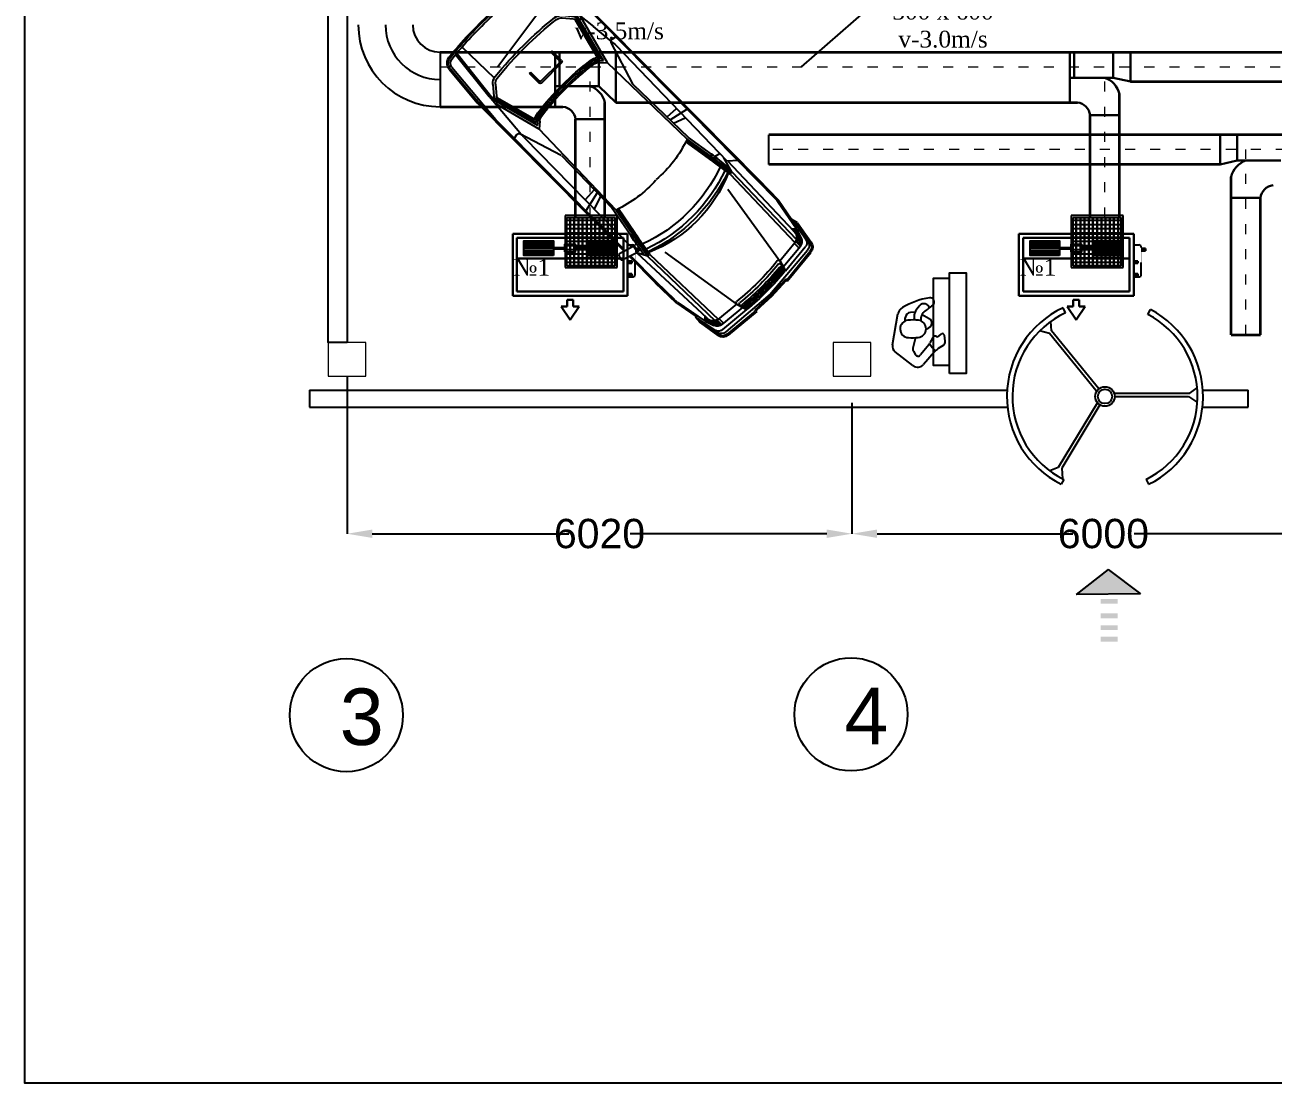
# Model space of a CAD drawing. Header units: inches. Extents: x 23 to 100097, y 11 to 104145.
# Drawn here: x 37146 to 52032, y 669 to 13290 of the extents above; entities that cross this region are included whole.
import ezdxf

# ---------------------------------------------------------------- set-up
doc = ezdxf.new("R2010")
doc.units = ezdxf.units.IN
doc.header["$MEASUREMENT"] = 0
doc.linetypes.add('ACAD_ISO03W100', pattern=[30, 12, -18])
for name, color, linetype, lineweight in [('DIM', 8, 'Continuous', 13), ('Divar', 7, 'Continuous', 25), ('fancoil sistemi', 80, 'Continuous', 30), ('PENCERE', 7, 'Continuous', 9), ('RAZMER', 7, 'Continuous', 9), ('SL3', 10, 'Continuous', 20), ('T-DİFÜZÖR', 7, 'Continuous', 0)]:
    doc.layers.add(name, color=color, linetype=linetype, lineweight=lineweight)
for name, color, linetype in [('DK_MAQUINAS', 7, 'Continuous'), ('noqte', 1, 'Continuous'), ('PƏNCƏRƏ', 5, 'Continuous'), ('TEKST', 7, 'Continuous'), ('VRV MUSA', 5, 'Continuous'), ('VZ', 8, 'Continuous')]:
    doc.layers.add(name, color=color, linetype=linetype)
doc.styles.get("Standard").update_dxf_attribs({"font": 'arial.ttf'})
doc.styles.add('Times Latin', font='')
doc.styles.get('Times Latin').set_extended_font_data('Times Latin')
doc.dimstyles.get("Standard").update_dxf_attribs({"dimtxt": 0.18, "dimasz": 0.18, "dimexe": 0.18, "dimexo": 0.0625, "dimgap": 0.09, "dimtad": 0, "dimtih": 1, "dimtoh": 1, "dimdec": 4, "dimzin": 0, "dimdsep": 46, "dimtxsty": 'Standard', "dimcen": 0.09, "dimadec": 0, "dimazin": 0, "dimtfac": 1, "dimtdec": 4, "dimtofl": 0, "dimtmove": 0, "dimatfit": 3, "dimfxl": 1, "dimtolj": 1, "dimtzin": 0, "dimarcsym": 0})

# ---------------------------------------------------------------- blocks, each defined once
blk = doc.blocks.new('A$C30807CB4')
at = {"layer": 'T-DİFÜZÖR', "lineweight": 25}
for p, q in [((-31, 0), (-31, 62)), ((-31, 62), (31, 62)), ((-28.8, 59.8), (-28.8, 2.2)), ((28.8, 59.8), (-28.8, 59.8)), ((28.8, 2.2), (28.8, 59.8)), ((31, 62), (31, 0)), ((31, 0), (-31, 0)), ((28.8, 2.2), (-28.8, 2.2))]:
    blk.add_line(p, q, dxfattribs=at)
at = {"layer": 'T-DİFÜZÖR', "color": 3, "lineweight": 25}
for p, q in [((28.8, 59.8), (-28.8, 59.8)), ((-25, 2.2), (-25, 59.8)), ((-20, 2.2), (-20, 59.8)), ((-15, 2.2), (-15, 59.8)), ((-10, 2.2), (-10, 59.8)), ((-5, 2.2), (-5, 59.8)), ((0, 2.2), (0, 59.8)), ((5, 2.2), (5, 59.8)), ((10, 2.2), (10, 59.8)), ((15, 2.2), (15, 59.8)), ((20, 2.2), (20, 59.8)), ((25, 2.2), (25, 59.8)), ((-28.8, 56), (28.8, 56)), ((28.8, 56), (-28.8, 56)), ((-28.8, 51), (28.8, 51)), ((28.8, 51), (-28.8, 51)), ((-28.8, 46), (28.8, 46)), ((28.8, 46), (-28.8, 46)), ((-28.8, 41), (28.8, 41)), ((28.8, 41), (-28.8, 41)), ((-28.8, 36), (28.8, 36)), ((28.8, 36), (-28.8, 36)), ((-28.8, 31), (28.8, 31)), ((28.8, 31), (-28.8, 31)), ((-28.8, 26), (28.8, 26)), ((28.8, 26), (-28.8, 26)), ((-28.8, 21), (28.8, 21)), ((28.8, 21), (-28.8, 21)), ((-28.8, 16), (28.8, 16)), ((28.8, 16), (-28.8, 16)), ((-28.8, 11), (28.8, 11)), ((28.8, 11), (-28.8, 11)), ((-28.8, 6), (28.8, 6)), ((28.8, 6), (-28.8, 6))]:
    blk.add_line(p, q, dxfattribs=at)
blk = doc.blocks.new('sadadaaaaaaaaaa')
at = {"color": 1}
for p, q in [((100396, -134465), (100044, -134465)), ((100396, -134465), (100044, -134465)), ((100396, -134478), (100044, -134478)), ((100396, -134478), (100044, -134478)), ((100396, -134495), (100044, -134495)), ((100396, -134495), (100044, -134495)), ((100396, -134517), (100044, -134517)), ((100396, -134517), (100044, -134517)), ((100396, -134542), (100044, -134542)), ((100396, -134542), (100044, -134542)), ((100396, -134568), (100044, -134568)), ((100396, -134568), (100044, -134568)), ((100396, -134536), (100530, -134536)), ((100396, -134536), (100530, -134536)), ((100396, -134549), (100530, -134549)), ((100396, -134549), (100530, -134549)), ((100794, -134536), (100660, -134536)), ((100794, -134536), (100660, -134536)), ((100794, -134549), (100660, -134549)), ((100794, -134549), (100660, -134549)), ((100794, -134465), (101146, -134465)), ((100794, -134465), (101146, -134465)), ((100794, -134478), (101146, -134478)), ((100794, -134478), (101146, -134478)), ((100794, -134495), (101146, -134495)), ((100794, -134495), (101146, -134495)), ((100794, -134517), (101146, -134517)), ((100794, -134517), (101146, -134517)), ((100794, -134542), (101146, -134542)), ((100794, -134542), (101146, -134542)), ((100794, -134568), (101146, -134568)), ((100794, -134568), (101146, -134568)), ((100396, -134590), (100044, -134590)), ((100396, -134590), (100044, -134590)), ((100396, -134607), (100044, -134607)), ((100396, -134607), (100044, -134607)), ((100396, -134620), (100044, -134620)), ((100396, -134620), (100044, -134620)), ((100794, -134590), (101146, -134590)), ((100794, -134590), (101146, -134590)), ((100794, -134607), (101146, -134607)), ((100794, -134607), (101146, -134607)), ((100794, -134620), (101146, -134620)), ((100794, -134620), (101146, -134620))]:
    blk.add_line(p, q, dxfattribs=at)
at = {"color": 4}
for p, q in [((101280, -134504), (101340, -134504)), ((101370, -134856), (101370, -134714)), ((101280, -134886), (101340, -134886))]:
    blk.add_line(p, q, dxfattribs=at)
at = {"color": 1}
for points in [[(100396, -134629), (100044, -134629), (100044, -134456), (100396, -134456)], [(100396, -134629), (100044, -134629), (100044, -134456), (100396, -134456)], [(100530, -134586), (100660, -134586), (100660, -134499), (100530, -134499)], [(100530, -134586), (100660, -134586), (100660, -134499), (100530, -134499)], [(100794, -134629), (101146, -134629), (101146, -134456), (100794, -134456)], [(100794, -134629), (101146, -134629), (101146, -134456), (100794, -134456)]]:
    blk.add_lwpolyline(points, close=True, dxfattribs=at)
at = {"color": 4}
for centre, start, end in [((101340, -134534), 0, 90), ((101340, -134856), 270, 0)]:
    blk.add_arc(centre, 30, start, end, dxfattribs=at)
at = {"layer": 'DK_MAQUINAS', "lineweight": 30}
for p, q in [((100560, -135238), (100560, -135160)), ((100560, -135160), (100630, -135160)), ((100630, -135238), (100630, -135160)), ((100595, -135398), (100487, -135238)), ((100487, -135238), (100560, -135238)), ((100595, -135398), (100703, -135238)), ((100703, -135238), (100630, -135238))]:
    blk.add_line(p, q, dxfattribs=at)
at = {"layer": 'fancoil sistemi', "color": 3, "lineweight": 30}
for p, q in [((101280, -134370), (99910, -134370)), ((99910, -134370), (99910, -135110)), ((101230, -134420), (99960, -134420)), ((99960, -134420), (99960, -135060)), ((101230, -135060), (101230, -134420)), ((101280, -135110), (101280, -134370)), ((101230, -134665), (99960, -134665)), ((99910, -135110), (101280, -135110)), ((99960, -135060), (101230, -135060))]:
    blk.add_line(p, q, dxfattribs=at)
at = {"layer": 'noqte', "color": 4, "lineweight": 30}
for p, q in [((101370, -134548), (101420, -134548)), ((101420, -134548), (101420, -134572)), ((101370, -134572), (101420, -134572))]:
    blk.add_line(p, q, dxfattribs=at)
at = {"layer": 'noqte', "lineweight": 30}
for p, q in [((101280, -134698), (101330, -134698)), ((101330, -134698), (101330, -134722)), ((101280, -134722), (101330, -134722)), ((101280, -134848), (101330, -134848)), ((101330, -134848), (101330, -134872)), ((101280, -134872), (101330, -134872))]:
    blk.add_line(p, q, dxfattribs=at)
at = {"layer": 'noqte', "color": 4, "const_width": 5}
for points in [[(101370, -134504), (101280, -134504)], [(101280, -134886), (101370, -134886), (101370, -134504)]]:
    blk.add_lwpolyline(points, dxfattribs=at)
blk = doc.blocks.new('Z2')
at = {"layer": 'VZ', "linetype": 'Continuous'}
for p, q in [((828.4, 15.6), (822.9, 13.1)), ((523.9, 0), (575.9, 4.6)), ((524, -1.5), (576, 3.1)), ((524.3, -4), (605.6, 3.3)), ((575.9, 4.6), (822.9, 5.9)), ((576, 3.1), (822.9, 4.4)), ((636, -1.4), (637.1, 3.7)), ((753, -20.6), (758.7, 4.1)), ((828.5, -5.5), (822.9, 13.1)), ((836.9, -3.5), (831.2, 14.4)), ((833.8, 6), (877.9, 6.2)), ((833.8, 4.5), (877.9, 4.7)), ((877.8, 6.4), (911.9, 5.7)), ((877.8, 4.9), (907.4, 4.3)), ((911.9, 5.7), (939.5, 0.5)), ((913.5, 3.9), (952.2, -3.4)), ((949.1, 2.2), (935.3, -0.2)), ((969.2, -4.6), (941, 0.9)), ((972, -4.3), (941.8, 1)), ((945, 1.5), (974.8, -3.6)), ((949.8, 2.2), (975.1, -2.1)), ((516.7, -19.9), (588.1, -11.8)), ((516.8, -17.9), (580.4, -10.7)), ((573.5, -24), (588.1, -11.8)), ((637.2, -6.1), (580.5, -10.7)), ((642.5, -28.5), (587.4, -14)), ((646, -27.2), (588, -11.9)), ((650.5, -25.3), (591.6, -9.8)), ((593.8, -10.4), (591.9, -13)), ((691.1, -21.9), (638, -4.9)), ((644.8, -5.6), (827.7, -3.7)), ((747.9, -20.7), (748.9, -4.5)), ((758.4, -20.5), (764.4, -4.3)), ((828.5, -5.5), (829, -10.5)), ((836.9, -3.5), (950.5, -7.5)), ((848.7, -9.6), (836.9, -3.5)), ((849, -9.6), (849.3, -13.1)), ((849, -9.6), (960.4, -12.3)), ((849.3, -13.1), (961.5, -15.9)), ((951.6, -3.3), (947.9, -7.5)), ((952.2, -3.4), (963.4, -7.1)), ((969.3, -14.3), (961.2, -14.3)), ((972.2, -46.4), (969.4, -14.6)), ((977.4, -47.9), (974, -10.9)), ((984.4, -80.8), (978.8, -11.8)), ((986.2, -54), (981.8, -11.2)), ((987.8, -55), (983.3, -11)), ((515.8, -29.7), (569.3, -30.6)), ((575.5, -26.3), (586.4, -17.1)), ((638.7, -29.7), (589.1, -16.5)), ((644.1, -32.5), (650.5, -25.3)), ((783.5, -22.1), (650.3, -25.5)), ((779.1, -20.1), (691.8, -21.9)), ((966.1, -44.6), (860.4, -27.7)), ((964.5, -44.2), (961.5, -15.4)), ((969.5, -17.3), (961.5, -17.3)), ((966.1, -44.6), (977.4, -47.9)), ((968.2, -46.2), (977.4, -47.9)), ((971.5, -47.9), (977.4, -47.9)), ((986.2, -54), (984.7, -54.5)), ((985.9, -80.9), (984.7, -54.5)), ((987.8, -55), (986.3, -55.5)), ((987.4, -80.8), (986.3, -55.5)), ((595.4, -64.1), (595.4, -66.1)), ((611.4, -64.1), (595.4, -64.1)), ((610.4, -66.1), (595.4, -66.1)), ((611.4, -99), (611.4, -67.1)), ((613.4, -100), (613.4, -66.1)), ((984.4, -80.6), (978.8, -149.6)), ((985.9, -80.6), (984.7, -106.9)), ((987.4, -80.6), (986.3, -105.9)), ((595.4, -100), (595.4, -102)), ((610.4, -100), (595.4, -100)), ((611.4, -102), (595.4, -102)), ((966.1, -116.8), (860.4, -133.7)), ((964.5, -117.2), (961.5, -146)), ((964.7, -117.2), (977.5, -113.5)), ((968.2, -115.3), (977.5, -113.5)), ((972.2, -115), (969.4, -146.8)), ((971.6, -113.5), (977.5, -113.5)), ((977.4, -113.5), (974, -150.5)), ((986.2, -107.5), (981.8, -150.3)), ((987.8, -106.4), (983.3, -150.4)), ((986.2, -107.5), (984.7, -106.9)), ((987.8, -106.4), (986.3, -105.9)), ((645.2, -132.6), (651.8, -138.9)), ((516.3, -135.7), (569.9, -134.6)), ((517.2, -145.3), (588.1, -153.4)), ((517.4, -147.4), (609.5, -157.8)), ((574, -141), (588, -152.6)), ((576, -138.7), (586.4, -147.4)), ((642.9, -135.9), (587.4, -150.5)), ((646.8, -137.2), (588, -152.6)), ((639.1, -134.8), (589.1, -148)), ((651.8, -138.9), (589.4, -155.4)), ((691.1, -142.4), (638, -159.3)), ((783.5, -141.8), (651.8, -138.9)), ((783.4, -144.3), (691.8, -142.3)), ((747.9, -143.5), (748.8, -158.6)), ((753, -143.7), (758.5, -167.5)), ((758.4, -143.7), (763.7, -158)), ((849, -151.9), (849.3, -148.4)), ((849.3, -148.4), (961.5, -145.5)), ((969.3, -147.1), (961.2, -147.1)), ((969.5, -144.1), (961.7, -144.1)), ((524.9, -161.3), (605.6, -168.5)), ((593.8, -154.2), (591.9, -151.6)), ((637.2, -160.3), (609.5, -157.8)), ((636, -162.8), (637.1, -168)), ((644.8, -160.8), (835.4, -156.9)), ((821.4, -150.3), (823.3, -157)), ((849, -151.9), (830.2, -157)), ((835.9, -157.3), (950.5, -153.9)), ((835.9, -157.3), (843.9, -166.8)), ((849, -151.9), (960.4, -149.1)), ((911.9, -167.2), (939.1, -162.1)), ((913.5, -165.4), (951.4, -158.2)), ((947.4, -164.1), (937.6, -161.7)), ((969.2, -156.8), (939.9, -162.3)), ((972, -157.1), (941, -162.5)), ((945, -162.9), (974.8, -157.8)), ((947.4, -164.1), (975.1, -159.3)), ((951.7, -158.2), (947.9, -153.9)), ((951.7, -158.2), (963.4, -154.3)), ((524.6, -165.3), (576.2, -169.9)), ((524.7, -163.8), (576.2, -168.4)), ((576.2, -168.4), (877.8, -166.4)), ((576.2, -169.9), (877.8, -167.9)), ((877.8, -166.4), (907.4, -165.8)), ((877.8, -167.9), (911.9, -167.2))]:
    blk.add_line(p, q, dxfattribs=at)
for points in [[(845.1, -7.7), (826.7, -10.9, 0.02434), (817.2, -12.9), (777.4, -20.1)], [(848.7, -9.6), (827.2, -13.3, 0.024621), (817.7, -15.4), (783.9, -21.5)], [(849, -11.1), (827.4, -14.8, 0.024794), (818, -16.8), (784.2, -22.9)], [(849.3, -13.1), (827.7, -16.8, 0.025032), (818.5, -18.8), (784.6, -24.9)], [(844.9, -152.8), (826.2, -150.9, -0.024572), (816.6, -149.5), (783.1, -144.2)], [(848.7, -151.9), (826.5, -148.5, -0.024884), (817, -147), (783.5, -141.8)], [(849, -150.4), (826.7, -147, -0.025062), (817.4, -145.5), (783.7, -140.3)], [(849.3, -148.4), (827.1, -145, -0.025305), (817.8, -143.6), (784.1, -138.3)]]:
    blk.add_lwpolyline(points, format="xyb", dxfattribs=at)
for centre, radius, start, end in [((829.3, 13.8), 2, 16.032, 116.277), ((558.3, 1.1), 2, 90.2925, 95.1346), ((578.6, -51.8), 55, 90.2889, 95.4112), ((909.1, -15.6), 20, 77.2438, 94.9716), ((944.2, -6.9), 8.44, 84.6853, 116.2825), ((949.4, 0.2), 2, 80.3061, 100.0791), ((1012.5, -62.1), 501.6, 174.0706, 182.2377), ((1012.5, -62.1), 500.1, 174.0706, 182.2377), ((525, -11.5), 11.5, 95.4112, 174.0706), ((1012.5, -62.1), 497.6, 174.0706, 182.2377), ((525, -11.5), 10, 95.4112, 174.0706), ((525, -11.5), 7.5, 95.4112, 174.0706), ((580.7, -12.7), 2, 94.625, 96.4592), ((586.7, -16.9), 3, 76.0967, 129.9507), ((638.9, -2.1), 3, 167.0338, 252.3493), ((644.8, -60.6), 55, 90, 97.9529), ((830.2, 6), 11.6, 261.5554, 305.2242), ((655.1, -81), 198.2, 340.4023, 19.6505), ((655.1, -81), 202.2, 340.9682, 19.1667), ((695.3, -80.9), 165.6, 336.1851, 23.923), ((951.9, -17.2), 11.3, 15.0152, 105.7793), ((951.9, -17.2), 12.8, 13.2147, 96.3236), ((951.9, -17.2), 9.75, 10.7219, 98.212), ((951.9, -17.2), 14.3, 11.8026, 49.5918), ((959.2, -16.5), 10.3, 10.4215, 65.8314), ((951.9, -17.2), 15.8, 10.7219, 37.612), ((967.9, -10.6), 6.08, 357.1545, 77.5566), ((970.8, -12.2), 8, 2.5736, 81.6508), ((973.8, -11.5), 8, 2.5736, 82.7107), ((973.8, -11.5), 9.5, 2.5736, 82.7107), ((581.9, -34), 13, 129.9507, 173.8206), ((581.9, -34), 10, 129.9507, 173.8206), ((588.4, -19.4), 3, 76.0967, 129.9507), ((653.2, -40.4), 18, 143.3281, 172.4395), ((653.2, -40.4), 16, 132.0141, 172.4395), ((664.2, -45.5), 25.9, 134.8375, 164.4219), ((637.2, -72.7), 154.8, 356.9565, 19.0751), ((657, -81.4), 189.2, 339.9422, 20.2582), ((1011.8, -80.5), 445.4, 173.8206, 186.7174), ((1011.8, -80.5), 442.4, 173.8206, 186.7174), ((958.1, -80.9), 325.6, 172.4395, 188.0453), ((958.1, -80.9), 323.6, 172.4395, 188.0453), ((958.1, -80.9), 321.6, 172.4395, 188.0453), ((958.1, -80.9), 319.6, 172.4395, 188.0453), ((653.2, -40.4), 12, 138.8164, 172.4395), ((965, -47.5), 3.09, 69.077, 157.9724), ((659.1, -80.9), 305, 353.5548, 6.5029), ((967.8, -48.1), 2, 79.0445, 185.4473), ((661.4, -81), 306.2, 353.9797, 6.125), ((971.5, -49.9), 2, 90, 185.0901), ((663.8, -81.1), 307.3, 354.3657, 5.7863), ((661.6, -81), 311.5, 354.0147, 6.0882), ((661.8, -81), 313.3, 354.0493, 6.0566), ((662, -81), 315.1, 354.0853, 6.0242), ((662.2, -81), 316.9, 354.1227, 5.9905), ((610.4, -67.1), 1, 0, 90), ((611.4, -66.1), 2, 0, 90), ((1012.3, -98.4), 501.4, 178.16, 186.4994), ((1012.3, -98.4), 499.9, 178.16, 186.4994), ((1012.3, -98.4), 497.4, 178.16, 186.4994), ((653.8, -93.8), 138.2, 339.7199, 5.1523), ((610.4, -99), 1, 270, 0), ((611.4, -100), 2, 270, 0), ((964.1, -115.3), 2, 173.5584, 286.3174), ((967.9, -113.3), 2, 173.9605, 280.9231), ((971.6, -111.5), 2, 174.3233, 270), ((582.3, -131), 13, 187.5169, 230.3838), ((582.3, -131), 10, 187.5169, 230.3838), ((653.5, -124), 18, 188.0453, 216.9703), ((653.5, -124), 16, 188.0453, 228.36), ((659.8, -121.1), 20.8, 193.4839, 231.0333), ((653.5, -124), 12, 188.0453, 226.0174), ((588.4, -145.1), 3, 230.0493, 283.9033), ((691.8, -144.3), 2, 88.7735, 107.6507), ((697.6, -144.4), 2, 88.7735, 107.6507), ((951.9, -144.2), 11.3, 254.2207, 344.9848), ((951.9, -144.2), 9.75, 261.788, 349.2781), ((951.9, -144.2), 12.8, 263.6764, 346.7853), ((951.9, -144.2), 14.3, 310.4082, 348.1974), ((959.2, -144.9), 10.3, 294.1686, 349.5785), ((951.9, -144.2), 15.8, 322.388, 349.2781), ((525.6, -153.8), 11.5, 186.4994, 264.5888), ((525.6, -153.8), 10, 186.4994, 264.5888), ((525.6, -153.8), 7.5, 186.4994, 264.5888), ((586.7, -147.6), 3, 230.0493, 283.9033), ((588.9, -153.4), 2, 263.5408, 284.7562), ((609.7, -155.8), 2, 263.5408, 264.9127), ((638.9, -162.2), 3, 107.6507, 192.9662), ((644.8, -105.8), 55, 262.0471, 270), ((944, -149.2), 13.7, 249.4556, 274.2003), ((967.9, -150.8), 6.08, 282.4434, 2.8455), ((970.8, -149.2), 8, 278.3492, 357.4264), ((973.8, -149.9), 8, 277.2893, 357.4264), ((973.8, -149.9), 9.5, 277.2893, 357.4264), ((560.7, -166.5), 2, 264.8691, 270.3824), ((578.6, -113.4), 55, 264.5888, 269.7111), ((909.1, -145.9), 20, 265.0284, 282.7562)]:
    blk.add_arc(centre, radius, start, end, dxfattribs=at)
blk = doc.blocks.new('*D27')
at = {"layer": 'Defpoints', "color": 0, "transparency": 16777216}
for p in [(92413, -119293), (98433, -119612), (98433, -121174)]:
    blk.add_point(p, dxfattribs=at)
at = {"layer": 'RAZMER', "color": 0, "lineweight": -2, "transparency": 16777216}
for p, q in [((92413, -119293), (92413, -121174)), ((98433, -119612), (98433, -121174)), ((92713, -121174), (95058, -121174)), ((98133, -121174), (95788, -121174))]:
    blk.add_line(p, q, dxfattribs=at)
at = {"layer": 'RAZMER', "color": 0, "transparency": 16777216}
for points in [[(92713, -121124), (92713, -121224), (92413, -121174)], [(98133, -121124), (98133, -121224), (98433, -121174)]]:
    blk.add_solid(points, dxfattribs=at)
at = {"layer": 'RAZMER', "color": 0, "transparency": 16777216, "insert": (95423, -121174), "char_height": 350, "attachment_point": 5}
blk.add_mtext('\\A1;6020', dxfattribs=at)
blk = doc.blocks.new('*D28')
at = {"layer": 'Defpoints', "color": 0, "transparency": 16777216}
for p in [(98433, -119612), (104433, -119596), (104433, -121174)]:
    blk.add_point(p, dxfattribs=at)
at = {"layer": 'RAZMER', "color": 0, "lineweight": -2, "transparency": 16777216}
for p, q in [((98433, -119612), (98433, -121174)), ((104433, -119596), (104433, -121174)), ((98733, -121174), (101068, -121174)), ((104133, -121174), (101798, -121174))]:
    blk.add_line(p, q, dxfattribs=at)
at = {"layer": 'RAZMER', "color": 0, "transparency": 16777216}
for points in [[(98733, -121124), (98733, -121224), (98433, -121174)], [(104133, -121124), (104133, -121224), (104433, -121174)]]:
    blk.add_solid(points, dxfattribs=at)
at = {"layer": 'RAZMER', "color": 0, "transparency": 16777216, "insert": (101433, -121174), "char_height": 350, "attachment_point": 5}
blk.add_mtext('\\A1;6000', dxfattribs=at)
blk = doc.blocks.new('ddddddddddddddddsss')
at = {"layer": 'VZ'}
h = blk.add_hatch(color=5, dxfattribs=at)
h.dxf.hatch_style = 1
h.paths.add_polyline_path([(101109.40694, -121900.13694), (101876.48054, -121890.54141), (101489.28096, -121602.53374)])
h = blk.add_hatch(color=5, dxfattribs=at)
h.dxf.hatch_style = 1
h.paths.add_polyline_path([(101601.21526, -121953.38225), (101399.39723, -121953.38225), (101400.10475, -122009.94183), (101601.92277, -122009.94183)])
h = blk.add_hatch(color=5, dxfattribs=at)
h.dxf.hatch_style = 1
h.paths.add_polyline_path([(101601.21526, -122124.94536), (101399.39723, -122124.94536), (101400.10475, -122181.50495), (101601.92277, -122181.50495)])
h = blk.add_hatch(color=5, dxfattribs=at)
h.dxf.hatch_style = 1
h.paths.add_polyline_path([(101601.21526, -122265.95579), (101399.39723, -122265.95579), (101400.10475, -122322.51537), (101601.92277, -122322.51537)])
h = blk.add_hatch(color=5, dxfattribs=at)
h.dxf.hatch_style = 1
h.paths.add_polyline_path([(101601.21526, -122403.15721), (101399.39723, -122403.15721), (101400.10475, -122459.7168), (101601.92277, -122459.7168)])
at = {"color": 8, "linetype": 'Continuous'}
for p, q in [((98918.27892, -118921.46298), (98982.36867, -118552.631)), ((99069.07045, -118636.37563), (99069.68115, -118600.272)), ((99188.0379, -118530.1552), (99132.91123, -118533.82639)), ((99257.73427, -118636.94639), (99260.76424, -118590.59724)), ((99269.28104, -118558.55706), (99356.08383, -118608.65962)), ((99317.28846, -118732.67937), (99351.38855, -118716.76615)), ((99193.23818, -118834.47698), (99160.13399, -118960.43216)), ((99349.64338, -118920.5305), (99251.1388, -119041.68704)), ((99398.88862, -118833.49283), (99363.99229, -118898.9261)), ((99452.46978, -118827.9144), (99497.9898, -118791.85775)), ((99522.86844, -118929.05434), (99463.62664, -118966.13273)), ((99546.50926, -118877.4274), (99535.60606, -118806.62474)), ((99160.65543, -119168.72267), (98950.08422, -119004.06373)), ((99165.96609, -118996.74952), (99193.0949, -119038.57251)), ((99413.02614, -119009.78075), (99288.34402, -119155.86761))]:
    blk.add_line(p, q, dxfattribs=at)
for centre in [(98422.73023, -123328.71846), (92402.73023, -123338.71846)]:
    blk.add_circle(centre, 674.48666)
for centre, radius, start, end in [((99092.34721, -118571.74096), 111.6274, 120.337429999, 170.142669999), ((99513.05979, -119290.62378), 944.56913, 99.49875, 120.337429999), ((99458.51797, -118658.82325), 299.52386, 136.37179, 157.99446), ((99292.99702, -118501.04399), 70.84961, 19.1063, 136.37179), ((98059.05443, -116843.18503), 2089.12665, 306.291200001, 309.847599999), ((99365.47204, -118408.55003), 50.23243, 309.847599999, 99.49875), ((99112.57519, -118730.94829), 104.10173, 96.407245, 267.2431), ((99137.41391, -118601.42057), 67.74213, 93.810171, 179.02887), ((99160.74233, -119159.86059), 535.7103, 82.8243, 96.407245), ((99266.16182, -118581.08454), 92.0525, 157.99446, 208.286000001), ((99214.85667, -118730.01346), 102.46736, 275.6328, 82.8243), ((99346.35504, -118596.19446), 85.7722, 126.291200001, 176.25826), ((99325.59152, -118661.48915), 60.99979, 295.020199999, 60.006299999), ((99512.50312, -118810.1832), 23.37587, 8.7528, 128.38289), ((99003.14628, -118936.20883), 86.13657, 170.142669999, 231.976), ((99146.16089, -118033.48195), 802.37637, 267.2431, 275.6328), ((99245.04598, -118835.49167), 134.80471, 320.887999999, 331.927999999), ((99622.32899, -118767.96561), 297.00429, 207.8018, 229.316600001), ((99427.56295, -118848.78596), 32.49643, 39.962100001, 151.92796), ((99495.47422, -118885.28654), 51.63462, 302.041599999, 8.7528), ((99204.13198, -118971.96953), 45.49278, 165.274769999, 212.969699999), ((99223.24898, -119019.01394), 35.94414, 212.969699999, 320.887999999), ((99580.29226, -119152.53699), 219.90338, 122.04161, 139.52016), ((99217.79268, -119095.6534), 92.75506, 231.976, 319.520200001)]:
    blk.add_arc(centre, radius, start, end, dxfattribs=at)
at = {"layer": 'Divar'}
for p, q in [((100980.85675, -118537.65642), (100952.87528, -118478.24727)), ((101963.76374, -118558.39353), (101994.226, -118500.21741)), ((100959.88649, -120525.79447), (100930.65812, -120584.60019)), ((101943.01221, -120525.79447), (101972.24058, -120584.60019)), ((101489.28096, -121602.53374), (101109.40694, -121900.13694)), ((101489.28096, -121602.53374), (101876.48054, -121890.54141)), ((101876.48054, -121890.54141), (101109.40694, -121900.13694))]:
    blk.add_line(p, q, dxfattribs=at)
at = {"layer": 'Divar', "color": 4}
for p, q in [((100789.73674, -118785.46842), (100671.25803, -118755.10527)), ((100724.53473, -118705.33123), (100724.09777, -118704.79419)), ((101347.48578, -119470.97544), (100789.73674, -118785.46842)), ((100814.39353, -118753.81988), (100804.68371, -118641.56851)), ((101377.815, -119446.29868), (100814.39353, -118753.81988)), ((101568.12176, -119497.69977), (102463.39407, -119497.69977)), ((102463.39407, -119497.69977), (102551.01814, -119433.39192)), ((102555.17752, -119497.69977), (102555.86987, -119497.69977)), ((101357.66423, -119616.45904), (100894.9337, -120382.66772)), ((101391.13409, -119636.67224), (100935.78958, -120390.65084)), ((101568.12176, -119536.7997), (102448.74752, -119536.7997)), ((102448.74752, -119536.7997), (102553.53555, -119608.56803)), ((102555.86932, -119535.69544), (102556.56121, -119535.67024)), ((100894.9337, -120382.66772), (100794.38476, -120424.49944)), ((100935.78958, -120390.65084), (100943.02394, -120517.23241)), ((100847.39351, -120461.38677), (100847.03559, -120461.97942)), ((100879.4424, -120481.5498), (100879.06307, -120482.12898))]:
    blk.add_line(p, q, dxfattribs=at)
at = {"layer": 'Divar'}
for points in [[(92412.73023, -118892.64419), (92187.73023, -118892.64419), (92187.73023, -114472.64419), (92412.73023, -114472.64419)], [(99596.98318, -119163.52664), (99596.98318, -118129.6054), (99402.08932, -118129.6054), (99402.08932, -119163.52664)], [(99596.98318, -119261.08556), (99596.98318, -118061.08556), (99796.98318, -118061.08556), (99796.98318, -119261.08556)]]:
    blk.add_lwpolyline(points, close=True, dxfattribs=at)
blk.add_lwpolyline([(91964.42199, -119462.64419), (91964.42199, -119662.64419)], dxfattribs=at)
at = {"layer": 'Divar', "color": 5}
blk.add_lwpolyline([(103158.49446, -119662.64419), (103158.49446, -119462.64419)], dxfattribs=at)
at = {"layer": 'Divar', "color": 4}
blk.add_circle((101451.44935, -119536.7997), 116.67242, dxfattribs=at)
at = {"layer": 'Divar'}
blk.add_circle((101451.44935, -119536.7997), 85.55911, dxfattribs=at)
at = {"layer": 'Divar', "color": 4}
for radius, start, end in [(1170.08947, 115.220252908, 243.571115611), (1104.42052, 115.220252908, 243.571115611), (1104.42052, 296.428884389, 62.36248413), (1170.08947, 296.428884389, 62.36248413)]:
    blk.add_arc((101451.44935, -119536.7997), radius, start, end, dxfattribs=at)
at = {"layer": 'PƏNCƏRƏ'}
for p, q in [((91964.42199, -119462.64419), (91964.42199, -119662.64419)), ((91964.42199, -119662.64419), (100288.14692, -119662.64419)), ((102614.75177, -119662.64419), (103158.49446, -119662.64419))]:
    blk.add_line(p, q, dxfattribs=at)
for points in [[(91964.42199, -119462.64419), (100283.71208, -119462.64419)], [(102619.18661, -119462.64419), (103158.49446, -119462.64419)], [(91964.42199, -119662.64419), (100288.14692, -119662.64419)], [(102614.75177, -119662.64419), (103158.49446, -119662.64419)]]:
    blk.add_lwpolyline(points, dxfattribs=at)
at = {"layer": 'SL3'}
for points in [[(92187.73023, -119292.64419), (92637.73023, -119292.64419), (92637.73023, -118892.64419), (92187.73023, -118892.64419)], [(98207.73023, -119292.64419), (98657.73023, -119292.64419), (98657.73023, -118892.64419), (98207.73023, -118892.64419)]]:
    blk.add_lwpolyline(points, close=True, dxfattribs=at)
at = {"layer": 'DIM', "xscale": -10, "yscale": 10, "zscale": 10, "rotation": 135.0000000000002}
blk.add_blockref('Z2', (89925.433, -111928.64035), dxfattribs=at)
at = {"char_height": 674.48666, "attachment_point": 1}
for s, insert in [('3', (92324.89796, -123019.91818)), ('4', (98344.89796, -123009.91818))]:
    blk.add_mtext_dynamic_manual_height_columns(s, width=30.1848245, gutter_width=12.5, heights=[0], dxfattribs=dict(at, insert=insert))
at = {"layer": 'RAZMER'}
for base, p1, p2, picture, middle in [((98432.73023, -121173.69985), (92412.73023, -119292.64419), (98432.73023, -119611.94387), '*D27', (95422.73023, -121173.69985)), ((104432.73023, -121173.69985), (98432.73023, -119611.94387), (104432.73023, -119595.79658), '*D28', (101432.73023, -121173.69985))]:
    dim = blk.add_linear_dim(base=base, p1=p1, p2=p2, dimstyle='Standard', override={"dimtxsty": 'Standard'}, dxfattribs=at)
    dim.commit()
    dim.dimension.update_dxf_attribs({"geometry": picture, "text_midpoint": middle})

msp = doc.modelspace()

# ---------------------------------------------------------------- linework, layer by layer
at = {"color": 3, "ltscale": 500}
for p, q in [((42096.1, 12965), (42096.1, 12315)), ((46019.6, 11627.5), (46019.6, 11977.5))]:
    msp.add_line(p, q, dxfattribs=at)
at = {"color": 3, "lineweight": 30}
for p, q in [((43469.6, 12965), (43469.6, 12315)), ((43521.9, 12560.6), (43521.9, 12965)), ((43989, 12965), (43989, 12560.6)), ((44193.4, 12965), (44193.4, 12365)), ((49606.5, 12965), (49606.5, 12365)), ((49658.9, 12660.6), (49658.9, 12965)), ((50126, 12965), (50126, 12660.6)), ((50330.4, 12965), (50330.4, 12615)), ((50126, 12660.6), (49606.5, 12660.6)), ((50330.4, 12615), (50126, 12660.6)), ((43989, 12560.6), (43469.6, 12560.6)), ((44193.4, 12365), (43989, 12560.6)), ((50198.9, 12215), (49848.9, 12215)), ((44061.9, 12165), (43711.9, 12165))]:
    msp.add_line(p, q, dxfattribs=at)
at = {"color": 5, "lineweight": 30}
for p, q in [((51400.2, 11977.5), (51400.2, 11627.5)), ((51604.5, 11977.5), (51604.5, 11673.1)), ((51400.2, 11627.5), (51604.5, 11673.1)), ((51604.5, 11673.1), (52124, 11673.1)), ((51531.6, 11227.5), (51881.6, 11227.5))]:
    msp.add_line(p, q, dxfattribs=at)
msp.add_lwpolyline([(37145.6, 41559.2), (67755.4, 41559.2), (67755.4, 669), (37145.6, 669)], close=True)
at = {"color": 3, "ltscale": 500}
for radius in [975, 650, 325]:
    msp.add_arc((42096.1, 13290), radius, 180, 270, dxfattribs=at)
at = {"color": 3, "lineweight": 30}
for centre, radius, start, end in [((49935.6, 12405), 270.2, 12.89273, 71.16767), ((43798.6, 12305), 270.2, 12.89273, 71.16767), ((49681, 12197.1), 168.9, 6.09393, 83.90607), ((43544, 12147.1), 168.9, 6.09393, 83.90607)]:
    msp.add_arc(centre, radius, start, end, dxfattribs=at)
at = {"color": 5, "lineweight": 30}
for centre, radius, start, end in [((51794.9, 11417.4), 270.2, 108.83233, 167.10727), ((52049.5, 11209.6), 168.9, 96.09393, 173.90607)]:
    msp.add_arc(centre, radius, start, end, dxfattribs=at)
at = {"layer": 'Divar'}
for p, q in [((43466.8, 13703.1), (42784.7, 12790)), ((47332, 13604.7), (46403.7, 12790)), ((43711.9, 10994.6), (44061.9, 10994.6)), ((43811.9, 10994.6), (44061.9, 10994.6)), ((49848.9, 10994.6), (50098.9, 10994.6))]:
    msp.add_line(p, q, dxfattribs=at)
at = {"layer": 'TEKST', "color": 3, "lineweight": 35, "ltscale": 0.95}
for p, q in [((42096.1, 12965), (55483.9, 12965)), ((50330.4, 12615), (55483.9, 12615)), ((44061.9, 10994.6), (44061.9, 12365.2)), ((44193.4, 12365), (49698.9, 12365)), ((50198.9, 10994.6), (50198.9, 12465.2)), ((42096.1, 12315), (43561.9, 12315)), ((49848.9, 10994.6), (49848.9, 12215)), ((43711.9, 10994.6), (43711.9, 12165))]:
    msp.add_line(p, q, dxfattribs=at)
at = {"layer": 'TEKST', "color": 3, "linetype": 'ACAD_ISO03W100', "lineweight": 9, "ltscale": 10}
for p, q in [((42096.1, 12790), (55483.9, 12790)), ((43886.9, 10994.6), (43886.9, 12790)), ((50023.9, 10994.6), (50023.9, 12790))]:
    msp.add_line(p, q, dxfattribs=at)
at = {"layer": 'TEKST', "color": 5, "lineweight": 35, "ltscale": 0.95}
for p, q in [((57586.8, 11977.5), (46019.6, 11977.5)), ((51400.2, 11627.5), (46019.6, 11627.5)), ((51531.6, 9594.8), (51531.6, 11477.7)), ((51881.6, 9594.8), (51881.6, 11227.5)), ((51531.6, 9594.8), (51881.6, 9594.8))]:
    msp.add_line(p, q, dxfattribs=at)
at = {"layer": 'TEKST', "color": 5, "linetype": 'ACAD_ISO03W100', "lineweight": 9, "ltscale": 10}
for p, q in [((57586.8, 11802.5), (46019.6, 11802.5)), ((51706.6, 9594.8), (51706.6, 11802.5))]:
    msp.add_line(p, q, dxfattribs=at)

# ---------------------------------------------------------------- block references
at = {"layer": 'Divar'}
for name, p in [('ddddddddddddddddsss', (-51424.5, 128395.3)), ('sadadaaaaaaaaaa', (-56947.4, 145169.7)), ('sadadaaaaaaaaaa', (-50910.4, 145169.7))]:
    msp.add_blockref(name, p, dxfattribs=at)
at = {"layer": 'VRV MUSA', "color": 1, "xscale": -10, "yscale": 10, "zscale": 10, "rotation": 90}
for p in [(44207.1, 10706.6), (50244.1, 10706.6)]:
    msp.add_blockref('A$C30807CB4', p, dxfattribs=at)

# ---------------------------------------------------------------- texts
at = {"layer": 'PENCERE', "char_height": 200, "attachment_point": 3, "style": 'Times Latin'}
for insert in [(43410.2, 10499.9), (49447.2, 10499.9)]:
    msp.add_mtext_dynamic_manual_height_columns('{\\C0;№1}', width=377.02, gutter_width=12.5, heights=[0], dxfattribs=dict(at, insert=insert))
at = {"layer": 'VRV MUSA', "color": 0, "lineweight": 9, "ltscale": 150, "char_height": 200, "width": 1527.005, "attachment_point": 3, "style": 'Times Latin'}
for s, insert in [('\\pxqc;L=2880m{\\fTimes New Roman|b0|i0|c238|p18;³}/h\\P350 x 650\\Pv-3.5m/s\\P ', (44997, 13986.2)), ('\\pxqc;L=1920m{\\fTimes New Roman|b0|i0|c238|p18;³}/h\\P300 x 600\\Pv-3.0m/s\\P ', (48859, 13887.8))]:
    msp.add_mtext(s, dxfattribs=dict(at, insert=insert))

doc.saveas('drawing.dxf')
